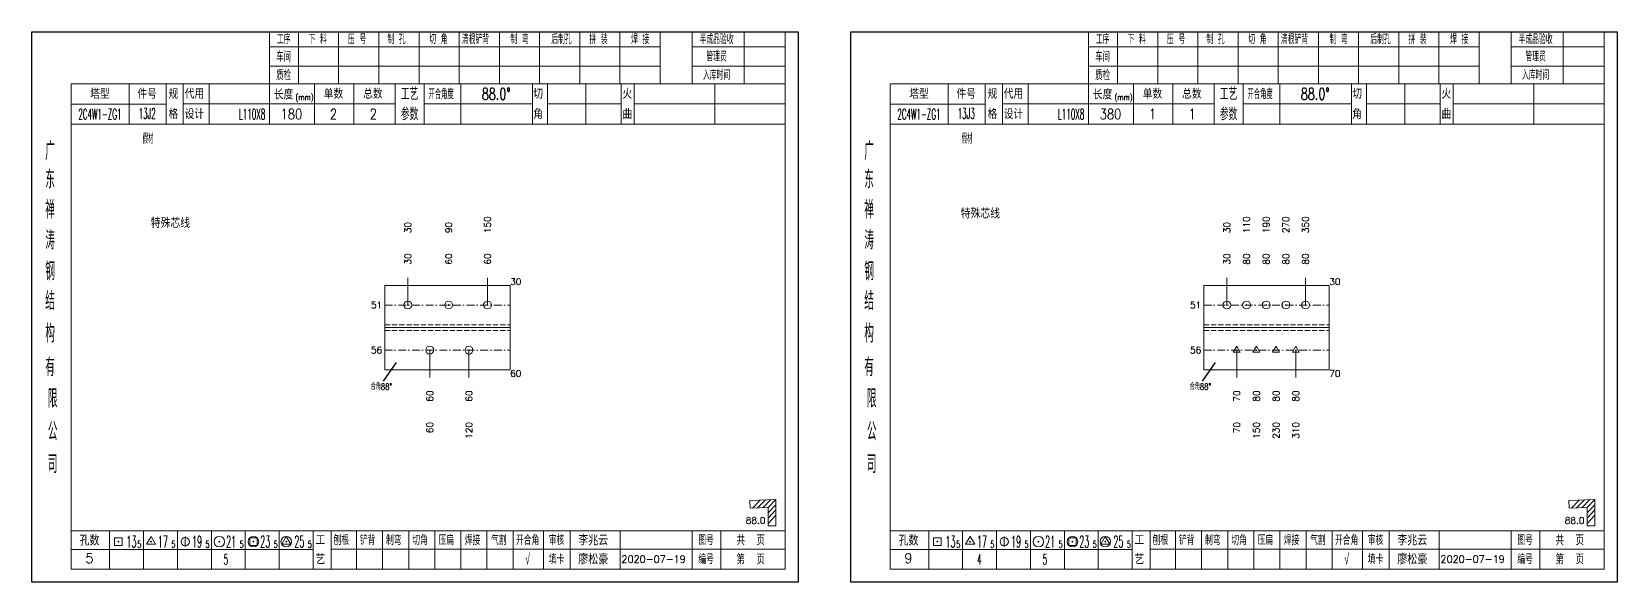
# Model space of a CAD drawing. Extents: x 154981 to 165753, y -86801 to -82885.
# Drawn here: x 165149 to 165753, y -83537 to -83327 of the extents above; entities that cross this region are included whole.
import ezdxf
from ezdxf.enums import TextEntityAlignment as Align

# ---------------------------------------------------------------- set-up
doc = ezdxf.new("R2010")
doc.units = 0
doc.header["$MEASUREMENT"] = 0
doc.linetypes.add('一点画线', pattern=[5.2, 3, -1, 0.2, -1])
doc.linetypes.add('虚线', pattern=[2.75, 2, -0.75])
doc.layers.get('0').update_dxf_attribs({"linetype": 'CONTINUOUS', "lineweight": 25})
for name, color, linetype, lineweight in [('1', 7, 'CONTINUOUS', 25), ('2', 7, 'CONTINUOUS', 25), ('4', 7, 'CONTINUOUS', 25), ('5', 7, 'CONTINUOUS', 25)]:
    doc.layers.add(name, color=color, linetype=linetype, lineweight=lineweight)
doc.styles.get("Standard").update_dxf_attribs({"font": 'simplex.shx', "width": 0.7, "height": 3, "bigfont": 'gbhzfs.shx'})

# ---------------------------------------------------------------- blocks, each defined once
blk = doc.blocks.new('孔21.5')
at = {"layer": '5', "color": 7, "linetype": 'Continuous', "lineweight": 13}
for p, q in [((-0.1, -0.1), (0.1, 0.1)), ((0.1, -0.1), (-0.1, 0.1))]:
    blk.add_line(p, q, dxfattribs=at)
blk.add_circle((0, 0), 1, dxfattribs=at)
blk = doc.blocks.new('孔17.5')
at = {"layer": '5', "color": 7, "linetype": 'Continuous', "lineweight": 13}
for p, q in [((0, 1), (-0.866, -0.5)), ((-0.1, -0.1), (0.1, 0.1)), ((0.1, -0.1), (-0.1, 0.1)), ((0.866, -0.5), (0, 1)), ((-0.866, -0.5), (0.866, -0.5))]:
    blk.add_line(p, q, dxfattribs=at)
blk = doc.blocks.new('CTJGK')
at = {"color": 6, "linetype": 'Continuous'}
for p, q in [((0, 209.97), (292.13, 209.97)), ((0, 0), (0, 209.97)), ((292.13, 209.97), (292.13, 0)), ((292.13, 0), (0, 0))]:
    blk.add_line(p, q, dxfattribs=at)

msp = doc.modelspace()

# ---------------------------------------------------------------- linework, layer by layer
at = {"color": 7, "linetype": 'Continuous', "lineweight": 18}
for p, q in [((165283.78875, -83423.40292), (165283.78875, -83455.58474)), ((165283.78875, -83423.40292), (165331.58574, -83423.40292)), ((165331.58574, -83423.40292), (165331.58574, -83455.58474)), ((165595.91875, -83423.40292), (165595.91875, -83455.58474)), ((165595.91875, -83423.40292), (165643.71574, -83423.40292)), ((165643.71574, -83423.40292), (165643.71574, -83455.58474)), ((165283.78875, -83439.49383), (165331.58574, -83439.49383)), ((165595.91875, -83439.49383), (165643.71574, -83439.49383))]:
    msp.add_line(p, q, dxfattribs=at)
at = {"color": 7, "linetype": 'Continuous', "lineweight": 13}
for p, q in [((165292.58003, -83430.90292), (165292.58003, -83420.49383)), ((165322.97576, -83430.90292), (165322.97576, -83420.49383)), ((165604.71003, -83430.90292), (165604.71003, -83420.49383)), ((165634.71003, -83430.90292), (165634.71003, -83420.49383)), ((165300.93008, -83448.08474), (165300.93008, -83458.49383)), ((165315.88525, -83448.08474), (165315.88525, -83458.49383)), ((165608.46003, -83448.08474), (165608.46003, -83458.49383)), ((165630.96003, -83448.08474), (165630.96003, -83458.49383))]:
    msp.add_line(p, q, dxfattribs=at)
at = {"color": 1, "linetype": '一点画线', "lineweight": 13}
for p, q in [((165283.78875, -83430.90292), (165331.58574, -83430.90292)), ((165595.91875, -83430.90292), (165643.71574, -83430.90292)), ((165283.78875, -83448.08474), (165331.58574, -83448.08474)), ((165595.91875, -83448.08474), (165643.71574, -83448.08474))]:
    msp.add_line(p, q, dxfattribs=at)
at = {"color": 6, "linetype": '虚线', "lineweight": 18}
for p, q in [((165283.78875, -83438.40292), (165331.58574, -83438.40292)), ((165283.78875, -83440.58474), (165331.58574, -83440.58474)), ((165595.91875, -83438.40292), (165643.71574, -83438.40292)), ((165595.91875, -83440.58474), (165643.71574, -83440.58474))]:
    msp.add_line(p, q, dxfattribs=at)
at = {"color": 3, "linetype": 'Continuous'}
for p, q in [((165288.07476, -83452.77983), (165283.1512, -83459.97439)), ((165600.20476, -83452.77983), (165595.2812, -83459.97439))]:
    msp.add_line(p, q, dxfattribs=at)
at = {"layer": '1', "color": 7, "linetype": 'Continuous', "lineweight": 18}
for p, q in [((165283.78875, -83455.58474), (165331.58574, -83455.58474)), ((165595.91875, -83455.58474), (165643.71574, -83455.58474))]:
    msp.add_line(p, q, dxfattribs=at)
at = {"layer": '2', "color": 7, "linetype": 'Continuous', "lineweight": 13}
for p, q in [((165432.86666, -83505.05283), (165422.87276, -83505.40183)), ((165422.87276, -83505.40183), (165422.97745, -83508.4)), ((165422.97745, -83508.4), (165429.86666, -83508.15942)), ((165423.87032, -83508.36882), (165426.87032, -83505.26223)), ((165425.8691, -83508.29902), (165428.8691, -83505.19243)), ((165427.86788, -83508.22922), (165430.86788, -83505.12263)), ((165429.86666, -83508.15942), (165432.86666, -83505.05283)), ((165429.86666, -83510.15942), (165432.86666, -83507.05283)), ((165429.86666, -83508.15942), (165429.86666, -83515.05283)), ((165432.86666, -83515.05283), (165432.86666, -83505.05283)), ((165744.99666, -83505.05283), (165735.00276, -83505.40183)), ((165735.00276, -83505.40183), (165735.10745, -83508.4)), ((165735.10745, -83508.4), (165741.99666, -83508.15942)), ((165736.00032, -83508.36882), (165739.00032, -83505.26223)), ((165737.9991, -83508.29902), (165740.9991, -83505.19243)), ((165739.99788, -83508.22922), (165742.99788, -83505.12263)), ((165741.99666, -83508.15942), (165744.99666, -83505.05283)), ((165741.99666, -83510.15942), (165744.99666, -83507.05283)), ((165741.99666, -83508.15942), (165741.99666, -83515.05283)), ((165744.99666, -83515.05283), (165744.99666, -83505.05283)), ((165429.86666, -83512.15942), (165432.86666, -83509.05283)), ((165429.86666, -83514.15942), (165432.86666, -83511.05283)), ((165741.99666, -83512.15942), (165744.99666, -83509.05283)), ((165741.99666, -83514.15942), (165744.99666, -83511.05283)), ((165429.86666, -83515.05283), (165432.86666, -83515.05283)), ((165741.99666, -83515.05283), (165744.99666, -83515.05283))]:
    msp.add_line(p, q, dxfattribs=at)
at = {"layer": '4', "color": 1, "linetype": 'Continuous', "lineweight": 18}
for p, q in [((165149.23666, -83326.66733), (165149.23666, -83536.63733)), ((165441.36666, -83326.66733), (165149.23666, -83326.66733)), ((165239.86666, -83326.66733), (165239.86666, -83346.50733)), ((165250.89666, -83326.66733), (165250.89666, -83346.52733)), ((165266.20666, -83326.66733), (165266.20666, -83346.52733)), ((165281.52666, -83326.66733), (165281.52666, -83346.52733)), ((165296.83666, -83326.66733), (165296.83666, -83346.52733)), ((165312.14666, -83326.66733), (165312.14666, -83346.52733)), ((165327.45666, -83326.66733), (165327.45666, -83346.52733)), ((165342.77666, -83326.66733), (165342.77666, -83346.52733)), ((165358.08666, -83326.66733), (165358.08666, -83346.52733)), ((165373.39666, -83326.66733), (165373.39666, -83346.52733)), ((165388.70666, -83326.66733), (165388.70666, -83346.50733)), ((165388.70666, -83326.66733), (165388.70666, -83346.52733)), ((165400.98666, -83326.66733), (165400.98666, -83346.52733)), ((165420.73666, -83326.66733), (165420.73666, -83346.52733)), ((165436.31666, -83326.66733), (165436.31666, -83346.52733)), ((165441.36666, -83356.46733), (165441.36666, -83326.66733)), ((165461.36666, -83326.66733), (165461.36666, -83536.63733)), ((165753.49666, -83326.66733), (165461.36666, -83326.66733)), ((165551.99666, -83326.66733), (165551.99666, -83346.50733)), ((165563.02666, -83326.66733), (165563.02666, -83346.52733)), ((165578.33666, -83326.66733), (165578.33666, -83346.52733)), ((165593.65666, -83326.66733), (165593.65666, -83346.52733)), ((165608.96666, -83326.66733), (165608.96666, -83346.52733)), ((165624.27666, -83326.66733), (165624.27666, -83346.52733)), ((165639.58666, -83326.66733), (165639.58666, -83346.52733)), ((165654.90666, -83326.66733), (165654.90666, -83346.52733)), ((165670.21666, -83326.66733), (165670.21666, -83346.52733)), ((165685.52666, -83326.66733), (165685.52666, -83346.52733)), ((165700.83666, -83326.66733), (165700.83666, -83346.50733)), ((165700.83666, -83326.66733), (165700.83666, -83346.52733)), ((165713.11666, -83326.66733), (165713.11666, -83346.52733)), ((165732.86666, -83326.66733), (165732.86666, -83346.52733)), ((165748.44666, -83326.66733), (165748.44666, -83346.52733)), ((165753.49666, -83356.46733), (165753.49666, -83326.66733)), ((165388.70666, -83332.39733), (165239.86666, -83332.39733)), ((165436.31666, -83332.39733), (165400.98666, -83332.39733)), ((165700.83666, -83332.39733), (165551.99666, -83332.39733)), ((165748.44666, -83332.39733), (165713.11666, -83332.39733)), ((165388.70666, -83339.87733), (165239.86666, -83339.87733)), ((165436.31666, -83339.87733), (165400.98666, -83339.87733)), ((165700.83666, -83339.87733), (165551.99666, -83339.87733)), ((165748.44666, -83339.87733), (165713.11666, -83339.87733)), ((165164.24666, -83346.52733), (165164.24666, -83531.58733)), ((165436.31666, -83346.52733), (165164.24666, -83346.52733)), ((165186.36666, -83346.51733), (165186.36666, -83361.93733)), ((165200.51666, -83361.93733), (165200.51666, -83346.52733)), ((165207.01666, -83361.93733), (165207.01666, -83346.52733)), ((165216.88666, -83346.52733), (165216.88666, -83361.93733)), ((165239.86666, -83346.50733), (165239.86666, -83361.93733)), ((165256.98666, -83346.52733), (165256.98666, -83361.93733)), ((165272.03666, -83346.52733), (165272.03666, -83361.93733)), ((165287.73666, -83346.52733), (165287.73666, -83361.93733)), ((165298.79666, -83346.52733), (165298.79666, -83361.93733)), ((165312.74666, -83346.52733), (165312.74666, -83361.93733)), ((165340.04666, -83346.52733), (165340.04666, -83361.93733)), ((165345.80666, -83346.52733), (165345.80666, -83361.93733)), ((165360.42666, -83346.52733), (165360.42666, -83361.93733)), ((165373.88666, -83346.52733), (165373.88666, -83361.93733)), ((165378.87666, -83346.52733), (165378.87666, -83361.93733)), ((165409.61666, -83346.52733), (165409.61666, -83361.93733)), ((165436.31666, -83531.58733), (165436.31666, -83346.52733)), ((165476.37666, -83346.52733), (165476.37666, -83531.58733)), ((165748.44666, -83346.52733), (165476.37666, -83346.52733)), ((165498.49666, -83346.51733), (165498.49666, -83361.93733)), ((165512.64666, -83361.93733), (165512.64666, -83346.52733)), ((165519.14666, -83361.93733), (165519.14666, -83346.52733)), ((165529.01666, -83346.52733), (165529.01666, -83361.93733)), ((165551.99666, -83346.50733), (165551.99666, -83361.93733)), ((165569.11666, -83346.52733), (165569.11666, -83361.93733)), ((165584.16666, -83346.52733), (165584.16666, -83361.93733)), ((165599.86666, -83346.52733), (165599.86666, -83361.93733)), ((165610.92666, -83346.52733), (165610.92666, -83361.93733)), ((165624.87666, -83346.52733), (165624.87666, -83361.93733)), ((165652.17666, -83346.52733), (165652.17666, -83361.93733)), ((165657.93666, -83346.52733), (165657.93666, -83361.93733)), ((165672.55666, -83346.52733), (165672.55666, -83361.93733)), ((165686.01666, -83346.52733), (165686.01666, -83361.93733)), ((165691.00666, -83346.52733), (165691.00666, -83361.93733)), ((165721.74666, -83346.52733), (165721.74666, -83361.93733)), ((165748.44666, -83531.58733), (165748.44666, -83346.52733)), ((165200.51666, -83354.28733), (165164.24666, -83354.28733)), ((165287.73666, -83354.23733), (165207.01666, -83354.23733)), ((165298.79666, -83354.23733), (165340.04666, -83354.23733)), ((165345.80666, -83354.23733), (165373.88666, -83354.23733)), ((165378.87666, -83354.23733), (165436.49666, -83354.23733)), ((165441.36666, -83536.63733), (165441.36666, -83356.46733)), ((165512.64666, -83354.28733), (165476.37666, -83354.28733)), ((165599.86666, -83354.23733), (165519.14666, -83354.23733)), ((165610.92666, -83354.23733), (165652.17666, -83354.23733)), ((165657.93666, -83354.23733), (165686.01666, -83354.23733)), ((165691.00666, -83354.23733), (165748.62666, -83354.23733)), ((165753.49666, -83536.63733), (165753.49666, -83356.46733)), ((165436.49666, -83361.93733), (165164.24666, -83361.93733)), ((165748.62666, -83361.93733), (165476.37666, -83361.93733)), ((165164.24666, -83517.05733), (165436.31666, -83517.05733)), ((165178.93666, -83517.05733), (165178.93666, -83531.58733)), ((165191.86666, -83531.58733), (165191.86666, -83517.05733)), ((165204.79666, -83517.05733), (165204.79666, -83531.58733)), ((165217.71666, -83531.58733), (165217.71666, -83517.05733)), ((165230.64666, -83517.05733), (165230.64666, -83531.58733)), ((165243.57666, -83531.58733), (165243.57666, -83517.05733)), ((165256.49666, -83531.58733), (165256.49666, -83517.05733)), ((165263.36666, -83531.58733), (165263.36666, -83517.05733)), ((165273.02666, -83531.58733), (165273.02666, -83517.05733)), ((165282.96666, -83531.58733), (165282.96666, -83517.05733)), ((165292.90666, -83531.58733), (165292.90666, -83517.05733)), ((165302.85666, -83531.58733), (165302.85666, -83517.05733)), ((165312.79666, -83531.58733), (165312.79666, -83517.05733)), ((165322.73666, -83531.58733), (165322.73666, -83517.05733)), ((165332.68666, -83531.58733), (165332.68666, -83517.05733)), ((165344.32666, -83531.58733), (165344.32666, -83517.05733)), ((165354.47666, -83531.58733), (165354.47666, -83517.05733)), ((165373.53666, -83531.58733), (165373.53666, -83517.05733)), ((165400.91666, -83531.58733), (165400.91666, -83517.05733)), ((165411.87666, -83531.58733), (165411.87666, -83517.05733)), ((165476.37666, -83517.05733), (165748.44666, -83517.05733)), ((165491.06666, -83517.05733), (165491.06666, -83531.58733)), ((165503.99666, -83531.58733), (165503.99666, -83517.05733)), ((165516.92666, -83517.05733), (165516.92666, -83531.58733)), ((165529.84666, -83531.58733), (165529.84666, -83517.05733)), ((165542.77666, -83517.05733), (165542.77666, -83531.58733)), ((165555.70666, -83531.58733), (165555.70666, -83517.05733)), ((165568.62666, -83531.58733), (165568.62666, -83517.05733)), ((165575.49666, -83531.58733), (165575.49666, -83517.05733)), ((165585.15666, -83531.58733), (165585.15666, -83517.05733)), ((165595.09666, -83531.58733), (165595.09666, -83517.05733)), ((165605.03666, -83531.58733), (165605.03666, -83517.05733)), ((165614.98666, -83531.58733), (165614.98666, -83517.05733)), ((165624.92666, -83531.58733), (165624.92666, -83517.05733)), ((165634.86666, -83531.58733), (165634.86666, -83517.05733)), ((165644.81666, -83531.58733), (165644.81666, -83517.05733)), ((165656.45666, -83531.58733), (165656.45666, -83517.05733)), ((165666.60666, -83531.58733), (165666.60666, -83517.05733)), ((165685.66666, -83531.58733), (165685.66666, -83517.05733)), ((165713.04666, -83531.58733), (165713.04666, -83517.05733)), ((165724.00666, -83531.58733), (165724.00666, -83517.05733)), ((165256.49666, -83524.18733), (165164.24666, -83524.18733)), ((165263.32666, -83524.02733), (165436.31666, -83524.02733)), ((165568.62666, -83524.18733), (165476.37666, -83524.18733)), ((165575.45666, -83524.02733), (165748.44666, -83524.02733)), ((165164.24666, -83531.58733), (165436.31666, -83531.58733)), ((165476.37666, -83531.58733), (165748.44666, -83531.58733)), ((165149.23666, -83536.63733), (165441.36666, -83536.63733)), ((165461.36666, -83536.63733), (165753.49666, -83536.63733))]:
    msp.add_line(p, q, dxfattribs=at)
at = {"layer": '4', "color": 7, "linetype": 'Continuous', "lineweight": 13}
for p, q in [((165180.82266, -83522.55133), (165180.82266, -83519.72333)), ((165180.82266, -83519.72333), (165183.65066, -83519.72333)), ((165183.65066, -83519.72333), (165183.65066, -83522.55133)), ((165194.73666, -83519.13733), (165193.00466, -83522.13733)), ((165196.46866, -83522.13733), (165194.73666, -83519.13733)), ((165207.73666, -83519.13733), (165207.73666, -83523.13733)), ((165232.32266, -83522.55133), (165232.32266, -83519.72333)), ((165232.32266, -83519.72333), (165235.15066, -83519.72333)), ((165235.15066, -83519.72333), (165235.15066, -83522.55133)), ((165246.23666, -83519.13733), (165244.50466, -83522.13733)), ((165247.96866, -83522.13733), (165246.23666, -83519.13733)), ((165492.95266, -83522.55133), (165492.95266, -83519.72333)), ((165492.95266, -83519.72333), (165495.78066, -83519.72333)), ((165495.78066, -83519.72333), (165495.78066, -83522.55133)), ((165506.86666, -83519.13733), (165505.13466, -83522.13733)), ((165508.59866, -83522.13733), (165506.86666, -83519.13733)), ((165519.86666, -83519.13733), (165519.86666, -83523.13733)), ((165544.45266, -83522.55133), (165544.45266, -83519.72333)), ((165544.45266, -83519.72333), (165547.28066, -83519.72333)), ((165547.28066, -83519.72333), (165547.28066, -83522.55133)), ((165558.36666, -83519.13733), (165556.63466, -83522.13733)), ((165560.09866, -83522.13733), (165558.36666, -83519.13733)), ((165183.65066, -83522.55133), (165180.82266, -83522.55133)), ((165182.03666, -83521.33733), (165182.43666, -83520.93733)), ((165182.43666, -83521.33733), (165182.03666, -83520.93733)), ((165193.00466, -83522.13733), (165196.46866, -83522.13733)), ((165194.53666, -83521.33733), (165194.93666, -83520.93733)), ((165194.93666, -83521.33733), (165194.53666, -83520.93733)), ((165220.53666, -83521.33733), (165220.93666, -83520.93733)), ((165220.93666, -83521.33733), (165220.53666, -83520.93733)), ((165235.15066, -83522.55133), (165232.32266, -83522.55133)), ((165233.53666, -83521.33733), (165233.93666, -83520.93733)), ((165233.93666, -83521.33733), (165233.53666, -83520.93733)), ((165244.50466, -83522.13733), (165247.96866, -83522.13733)), ((165246.03666, -83521.33733), (165246.43666, -83520.93733)), ((165246.43666, -83521.33733), (165246.03666, -83520.93733)), ((165495.78066, -83522.55133), (165492.95266, -83522.55133)), ((165494.16666, -83521.33733), (165494.56666, -83520.93733)), ((165494.56666, -83521.33733), (165494.16666, -83520.93733)), ((165505.13466, -83522.13733), (165508.59866, -83522.13733)), ((165506.66666, -83521.33733), (165507.06666, -83520.93733)), ((165507.06666, -83521.33733), (165506.66666, -83520.93733)), ((165532.66666, -83521.33733), (165533.06666, -83520.93733)), ((165533.06666, -83521.33733), (165532.66666, -83520.93733)), ((165547.28066, -83522.55133), (165544.45266, -83522.55133)), ((165545.66666, -83521.33733), (165546.06666, -83520.93733)), ((165546.06666, -83521.33733), (165545.66666, -83520.93733)), ((165556.63466, -83522.13733), (165560.09866, -83522.13733)), ((165558.16666, -83521.33733), (165558.56666, -83520.93733)), ((165558.56666, -83521.33733), (165558.16666, -83520.93733))]:
    msp.add_line(p, q, dxfattribs=at)
for centre, radius in [((165207.73666, -83521.13733), 1.6), ((165220.73666, -83521.13733), 2), ((165233.73666, -83521.13733), 2), ((165246.23666, -83521.13733), 2), ((165519.86666, -83521.13733), 1.6), ((165532.86666, -83521.13733), 2), ((165545.86666, -83521.13733), 2), ((165558.36666, -83521.13733), 2)]:
    msp.add_circle(centre, radius, dxfattribs=at)

# ---------------------------------------------------------------- block references
at = {"color": 0, "linetype": 'Continuous'}
for p in [(165149.23666, -83536.63733), (165461.36666, -83536.63733)]:
    msp.add_blockref('CTJGK', p, dxfattribs=at)
at = {"color": 4, "linetype": 'Continuous', "lineweight": 9, "xscale": 1.5, "yscale": 1.5, "zscale": 1.5}
for p in [(165292.58003, -83430.90292), (165308.1423, -83430.90292), (165322.97576, -83430.90292), (165604.71003, -83430.90292), (165612.21003, -83430.90292), (165619.71003, -83430.90292), (165627.21003, -83430.90292), (165634.71003, -83430.90292), (165300.93008, -83448.08474), (165315.88525, -83448.08474)]:
    msp.add_blockref('孔21.5', p, dxfattribs=at)
at = {"layer": '1', "color": 4, "linetype": 'Continuous', "lineweight": 9, "xscale": 1.5, "yscale": 1.5, "zscale": 1.5}
for p in [(165608.46003, -83448.08474), (165615.96003, -83448.08474), (165623.46003, -83448.08474), (165630.96003, -83448.08474)]:
    msp.add_blockref('孔17.5', p, dxfattribs=at)

# ---------------------------------------------------------------- texts
at = {"color": 7, "linetype": 'Continuous', "lineweight": 13}
for s, p in [('30', (165292.58003, -83403.49383)), ('90', (165308.1423, -83403.49383)), ('150', (165322.97576, -83403.49383)), ('30', (165604.71003, -83403.49383)), ('110', (165612.21003, -83403.49383)), ('190', (165619.71003, -83403.49383)), ('270', (165627.21003, -83403.49383)), ('350', (165634.71003, -83403.49383))]:
    msp.add_text(s, height=2.5, rotation=90, dxfattribs=at).set_placement(p, align=Align.MIDDLE_LEFT)
at = {"color": 4, "linetype": 'Continuous', "lineweight": 9}
for s, p in [('30', (165292.58003, -83415.49383)), ('60', (165308.1423, -83415.49383)), ('60', (165322.97576, -83415.49383)), ('30', (165604.71003, -83415.49383)), ('80', (165612.21003, -83415.49383)), ('80', (165619.71003, -83415.49383)), ('80', (165627.21003, -83415.49383)), ('80', (165634.71003, -83415.49383))]:
    msp.add_text(s, height=2.5, rotation=90, dxfattribs=at).set_placement(p, align=Align.MIDDLE_LEFT)
at = {"color": 7, "linetype": 'Continuous', "lineweight": 13}
for p in [(165331.58574, -83421.99383), (165643.71574, -83421.99383)]:
    msp.add_text('30', height=2.5, dxfattribs=at).set_placement(p, align=Align.MIDDLE_LEFT)
for s, p in [('51', (165282.78875, -83430.90292)), ('51', (165594.91875, -83430.90292)), ('56', (165282.78875, -83448.08474)), ('56', (165594.91875, -83448.08474))]:
    msp.add_text(s, height=2.5, dxfattribs=at).set_placement(p, align=Align.MIDDLE_RIGHT)
at = {"layer": '1', "color": 7, "linetype": 'Continuous', "lineweight": 13}
for s, p in [('60', (165331.58574, -83456.99383)), ('70', (165643.71574, -83456.99383))]:
    msp.add_text(s, height=2.5, dxfattribs=at).set_placement(p, align=Align.MIDDLE_LEFT)
at = {"layer": '1', "color": 4, "linetype": 'Continuous', "lineweight": 9}
for s, p in [('60', (165300.93008, -83463.49383)), ('60', (165315.88525, -83463.49383)), ('70', (165608.46003, -83463.49383)), ('80', (165615.96003, -83463.49383)), ('80', (165623.46003, -83463.49383)), ('80', (165630.96003, -83463.49383))]:
    msp.add_text(s, height=2.5, rotation=90, dxfattribs=at).set_placement(p, align=Align.MIDDLE_RIGHT)
at = {"layer": '1', "color": 7, "linetype": 'Continuous', "lineweight": 13}
for s, p in [('60', (165300.93008, -83475.49383)), ('120', (165315.88525, -83475.49383)), ('70', (165608.46003, -83475.49383)), ('150', (165615.96003, -83475.49383)), ('230', (165623.46003, -83475.49383)), ('310', (165630.96003, -83475.49383))]:
    msp.add_text(s, height=2.5, rotation=90, dxfattribs=at).set_placement(p, align=Align.MIDDLE_RIGHT)
at = {"layer": '2', "color": 2, "linetype": 'Continuous', "lineweight": 13}
for p in [(165518.26815, -83399.02859), (165209.58686, -83402.658)]:
    msp.add_text('特殊芯线', height=3.75, dxfattribs=at).set_placement(p, align=Align.BOTTOM_RIGHT)
at = {"layer": '2', "color": 7, "linetype": 'Continuous', "lineweight": 13}
for p in [(165428.86666, -83515.05283), (165740.99666, -83515.05283)]:
    msp.add_text('88.0', height=2.5, dxfattribs=at).set_placement(p, align=Align.BOTTOM_RIGHT)
at = {"layer": '4', "color": 1, "linetype": 'Continuous', "lineweight": 25}
for s, height, width, p in [('工序', 3.7, 0.7, (165245.23666, -83329.53733)), ('下 料', 3.7, 0.7, (165258.23666, -83329.53733)), ('制 孔', 3.7, 0.7, (165288.23666, -83329.53733)), ('切 角', 3.7, 0.7, (165304.23666, -83329.53733)), ('清根铲背 ', 3.7, 0.7, (165319.23666, -83329.53733)), (' 制 弯', 3.7, 0.7, (165334.23666, -83329.53733)), (' 后制孔', 3.7, 0.7, (165350.23666, -83329.53733)), ('拼 装', 3.7, 0.7, (165365.23666, -83329.53733)), (' 焊 接', 3.7, 0.7, (165380.23666, -83329.53733)), ('半成品验收', 3.7, 0.7, (165410.23666, -83329.53733)), ('工序', 3.7, 0.7, (165557.36666, -83329.53733)), ('下 料', 3.7, 0.7, (165570.36666, -83329.53733)), ('制 孔', 3.7, 0.7, (165600.36666, -83329.53733)), ('切 角', 3.7, 0.7, (165616.36666, -83329.53733)), ('清根铲背 ', 3.7, 0.7, (165631.36666, -83329.53733)), (' 制 弯', 3.7, 0.7, (165646.36666, -83329.53733)), (' 后制孔', 3.7, 0.7, (165662.36666, -83329.53733)), ('拼 装', 3.7, 0.7, (165677.36666, -83329.53733)), (' 焊 接', 3.7, 0.7, (165692.36666, -83329.53733)), ('半成品验收', 3.7, 0.7, (165722.36666, -83329.53733)), ('压 号', 3.7, 0.7, (165273.23666, -83329.53733)), ('压 号', 3.7, 0.7, (165585.36666, -83329.53733)), ('车间', 4, 0.7, (165245.23666, -83336.13733)), ('管理员', 3.7, 0.7, (165410.23666, -83336.13733)), ('车间', 4, 0.7, (165557.36666, -83336.13733)), ('管理员', 3.7, 0.7, (165722.36666, -83336.13733)), ('质检', 4, 0.7, (165245.23666, -83343.19733)), ('入库时间', 3.7, 0.7, (165410.23666, -83343.19733)), ('质检', 4, 0.7, (165557.36666, -83343.19733)), ('入库时间', 3.7, 0.7, (165722.36666, -83343.19733)), ('(mm)', 2.24, 0.7, (165253.23666, -83351.63733)), ('工艺', 4.8, 0.7, (165293.23666, -83350.37733)), ('开合角度', 4, 0.6, (165305.23666, -83350.37733)), ('88.0%%d', 4.47, 0.7, (165326.23666, -83350.37733)), ('(mm)', 2.24, 0.7, (165565.36666, -83351.63733)), ('工艺', 4.8, 0.7, (165605.36666, -83350.37733)), ('开合角度', 4, 0.6, (165617.36666, -83350.37733)), ('88.0%%d', 4.47, 0.7, (165638.36666, -83350.37733)), ('2C4W1-ZG1', 4, 0.5, (165175.23666, -83358.11733)), ('L110X8', 4, 0.5, (165233.23666, -83358.13733)), ('180', 4, 0.8, (165248.23666, -83358.08733)), ('2', 4, 0.8, (165264.23666, -83358.08733)), ('2', 4, 0.8, (165279.40204, -83358.08733)), ('参数', 4.8, 0.7, (165293.23666, -83358.08733)), ('2C4W1-ZG1', 4, 0.5, (165487.36666, -83358.11733)), ('L110X8', 4, 0.5, (165545.36666, -83358.13733)), ('380', 4, 0.8, (165560.36666, -83358.08733)), ('1', 4, 0.8, (165576.36666, -83358.08733)), ('1', 4, 0.8, (165591.53204, -83358.08733)), ('参数', 4.8, 0.7, (165605.36666, -83358.08733)), ('广', 6.96, 0.7, (165156.23666, -83372.16733)), ('广', 6.96, 0.7, (165468.36666, -83372.16733)), ('东', 6.96, 0.7, (165156.23666, -83382.95733)), ('东', 6.96, 0.7, (165468.36666, -83382.95733)), ('禅', 6.96, 0.7, (165156.23666, -83394.54733)), ('禅', 6.96, 0.7, (165468.36666, -83394.54733)), ('涛', 6.96, 0.7, (165156.23666, -83406.14733)), ('涛', 6.96, 0.7, (165468.36666, -83406.14733)), ('钢', 6.96, 0.7, (165156.23666, -83418.03733)), ('钢', 6.96, 0.7, (165468.36666, -83418.03733)), ('结', 6.96, 0.7, (165156.23666, -83429.34733)), ('结', 6.96, 0.7, (165468.36666, -83429.34733)), ('构', 6.96, 0.7, (165156.23666, -83441.72733)), ('构', 6.96, 0.7, (165468.36666, -83441.72733)), ('有', 6.96, 0.7, (165156.23666, -83454.53733)), ('有', 6.96, 0.7, (165468.36666, -83454.53733)), ('限', 6.96, 0.7, (165157.23666, -83466.53733)), ('限', 6.96, 0.7, (165469.36666, -83466.53733)), ('公', 6.96, 0.7, (165157.23666, -83479.07733)), ('公', 6.96, 0.7, (165469.36666, -83479.07733)), ('司', 6.96, 0.7, (165157.23666, -83491.55733)), ('司', 6.96, 0.7, (165469.36666, -83491.55733)), ('13', 4.47, 0.5, (165187.23666, -83521.13733)), ('5', 2.68, 0.6, (165190.23666, -83522.13733)), ('17', 4.47, 0.5, (165199.23666, -83521.13733)), ('5', 2.68, 0.6, (165203.23666, -83522.13733)), ('19', 4.47, 0.5, (165212.23666, -83521.13733)), ('5', 2.68, 0.6, (165216.23666, -83522.13733)), ('21', 4.47, 0.5, (165225.23666, -83521.13733)), ('5', 2.68, 0.6, (165229.23666, -83522.13733)), ('23', 4.47, 0.5, (165238.23666, -83521.13733)), ('5', 2.68, 0.6, (165242.23666, -83522.13733)), ('25', 4.47, 0.5, (165251.23666, -83521.13733)), ('5', 2.68, 0.6, (165255.23666, -83522.13733)), ('刨根', 3.7, 0.8, (165267.23666, -83520.53733)), ('铲背', 3.7, 0.8, (165277.23666, -83520.53733)), ('制弯', 3.7, 0.8, (165287.23666, -83520.53733)), ('切角', 3.7, 0.8, (165297.23666, -83520.53733)), ('压扁', 3.7, 0.8, (165307.23666, -83520.53733)), ('焊接', 3.7, 0.8, (165317.23666, -83520.53733)), ('气割', 3.7, 0.8, (165327.23666, -83520.53733)), ('开合角', 3.7, 0.8, (165338.23666, -83520.53733)), ('审核', 3.7, 0.8, (165349.23666, -83520.53733)), ('图号', 3.7, 0.8, (165406.23666, -83520.53733)), ('共  页', 4, 0.8, (165423.23666, -83520.53733)), ('13', 4.47, 0.5, (165499.36666, -83521.13733)), ('5', 2.68, 0.6, (165502.36666, -83522.13733)), ('17', 4.47, 0.5, (165511.36666, -83521.13733)), ('5', 2.68, 0.6, (165515.36666, -83522.13733)), ('19', 4.47, 0.5, (165524.36666, -83521.13733)), ('5', 2.68, 0.6, (165528.36666, -83522.13733)), ('21', 4.47, 0.5, (165537.36666, -83521.13733)), ('5', 2.68, 0.6, (165541.36666, -83522.13733)), ('23', 4.47, 0.5, (165550.36666, -83521.13733)), ('5', 2.68, 0.6, (165554.36666, -83522.13733)), ('25', 4.47, 0.5, (165563.36666, -83521.13733)), ('5', 2.68, 0.6, (165567.36666, -83522.13733)), ('刨根', 3.7, 0.8, (165579.36666, -83520.53733)), ('铲背', 3.7, 0.8, (165589.36666, -83520.53733)), ('制弯', 3.7, 0.8, (165599.36666, -83520.53733)), ('切角', 3.7, 0.8, (165609.36666, -83520.53733)), ('压扁', 3.7, 0.8, (165619.36666, -83520.53733)), ('焊接', 3.7, 0.8, (165629.36666, -83520.53733)), ('气割', 3.7, 0.8, (165639.36666, -83520.53733)), ('开合角', 3.7, 0.8, (165650.36666, -83520.53733)), ('审核', 3.7, 0.8, (165661.36666, -83520.53733)), ('图号', 3.7, 0.8, (165718.36666, -83520.53733)), ('共  页', 4, 0.8, (165735.36666, -83520.53733)), ('5', 4, 0.5, (165223.23666, -83527.88733)), ('√', 4, 0.6, (165338.23666, -83527.80733)), ('填卡', 3.7, 0.8, (165349.23666, -83527.80733)), ('编号', 3.7, 0.8, (165406.23666, -83527.80733)), ('第  页', 4, 0.8, (165423.23666, -83527.80733)), ('4', 4, 0.5, (165510.36666, -83527.88733)), ('5', 4, 0.5, (165535.36666, -83527.88733)), ('√', 4, 0.6, (165650.36666, -83527.80733)), ('填卡', 3.7, 0.8, (165661.36666, -83527.80733)), ('编号', 3.7, 0.8, (165718.36666, -83527.80733)), ('第  页', 4, 0.8, (165735.36666, -83527.80733))]:
    msp.add_text(s, height=height, dxfattribs=dict(at, width=width)).set_placement(p, align=Align.MIDDLE_CENTER)
for s, height, p in [('塔型', 3.7, (165175.23666, -83350.40733)), ('件号', 3.7, (165193.23666, -83350.40733)), ('规', 3.7, (165203.23666, -83350.37733)), ('代用', 3.7, (165211.23666, -83350.37733)), ('长度', 3.7, (165245.23666, -83350.63733)), ('单数', 3.7, (165264.23666, -83350.37733)), ('总数', 3.7, (165279.23666, -83350.37733)), ('切', 3.7, (165342.23666, -83350.37733)), ('火', 3.7, (165376.23666, -83350.37733)), ('塔型', 3.7, (165487.36666, -83350.40733)), ('件号', 3.7, (165505.36666, -83350.40733)), ('规', 3.7, (165515.36666, -83350.37733)), ('代用', 3.7, (165523.36666, -83350.37733)), ('长度', 3.7, (165557.36666, -83350.63733)), ('单数', 3.7, (165576.36666, -83350.37733)), ('总数', 3.7, (165591.36666, -83350.37733)), ('切', 3.7, (165654.36666, -83350.37733)), ('火', 3.7, (165688.36666, -83350.37733)), ('格', 3.7, (165203.23666, -83358.08733)), ('设计', 3.7, (165211.23666, -83358.08733)), ('角', 3.7, (165342.23666, -83358.08733)), ('曲', 3.7, (165376.23666, -83358.08733)), ('格', 3.7, (165515.36666, -83358.08733)), ('设计', 3.7, (165523.36666, -83358.08733)), ('角', 3.7, (165654.36666, -83358.08733)), ('曲', 3.7, (165688.36666, -83358.08733)), ('孔数', 4, (165171.23666, -83520.61733)), ('工', 3.7, (165259.23666, -83520.53733)), ('李兆云', 4, (165363.23666, -83520.53733)), ('孔数', 4, (165483.36666, -83520.61733)), ('工', 3.7, (165571.36666, -83520.53733)), ('李兆云', 4, (165675.36666, -83520.53733)), ('5', 3.7, (165171.23666, -83527.44733)), ('艺', 3.7, (165259.23666, -83527.88733)), ('廖松豪', 4, (165363.23666, -83527.80733)), ('2020-07-19', 2.7, (165386.23666, -83527.80733)), ('9', 3.7, (165483.36666, -83527.44733)), ('艺', 3.7, (165571.36666, -83527.88733)), ('廖松豪', 4, (165675.36666, -83527.80733)), ('2020-07-19', 2.7, (165698.36666, -83527.80733))]:
    msp.add_text(s, height=height, dxfattribs=at).set_placement(p, align=Align.MIDDLE_CENTER)
at = {"layer": '4', "color": 3, "linetype": 'Continuous', "lineweight": 25, "width": 0.5}
for s, p in [('13J2', (165193.23666, -83357.86733)), ('13J3', (165505.36666, -83357.86733)), ('假材', (165193.55392, -83367.38133)), ('假材', (165505.68392, -83367.38133))]:
    msp.add_text(s, height=4, dxfattribs=at).set_placement(p, align=Align.MIDDLE_CENTER)
at = {"layer": '5', "color": 1, "linetype": 'Continuous', "lineweight": 18, "width": 0.8}
for p in [(165282.50476, -83461.99564), (165594.63476, -83461.99564)]:
    msp.add_text('合角88%%D', height=2.4, dxfattribs=at).set_placement(p, align=Align.MIDDLE_CENTER)

doc.saveas('drawing.dxf')
